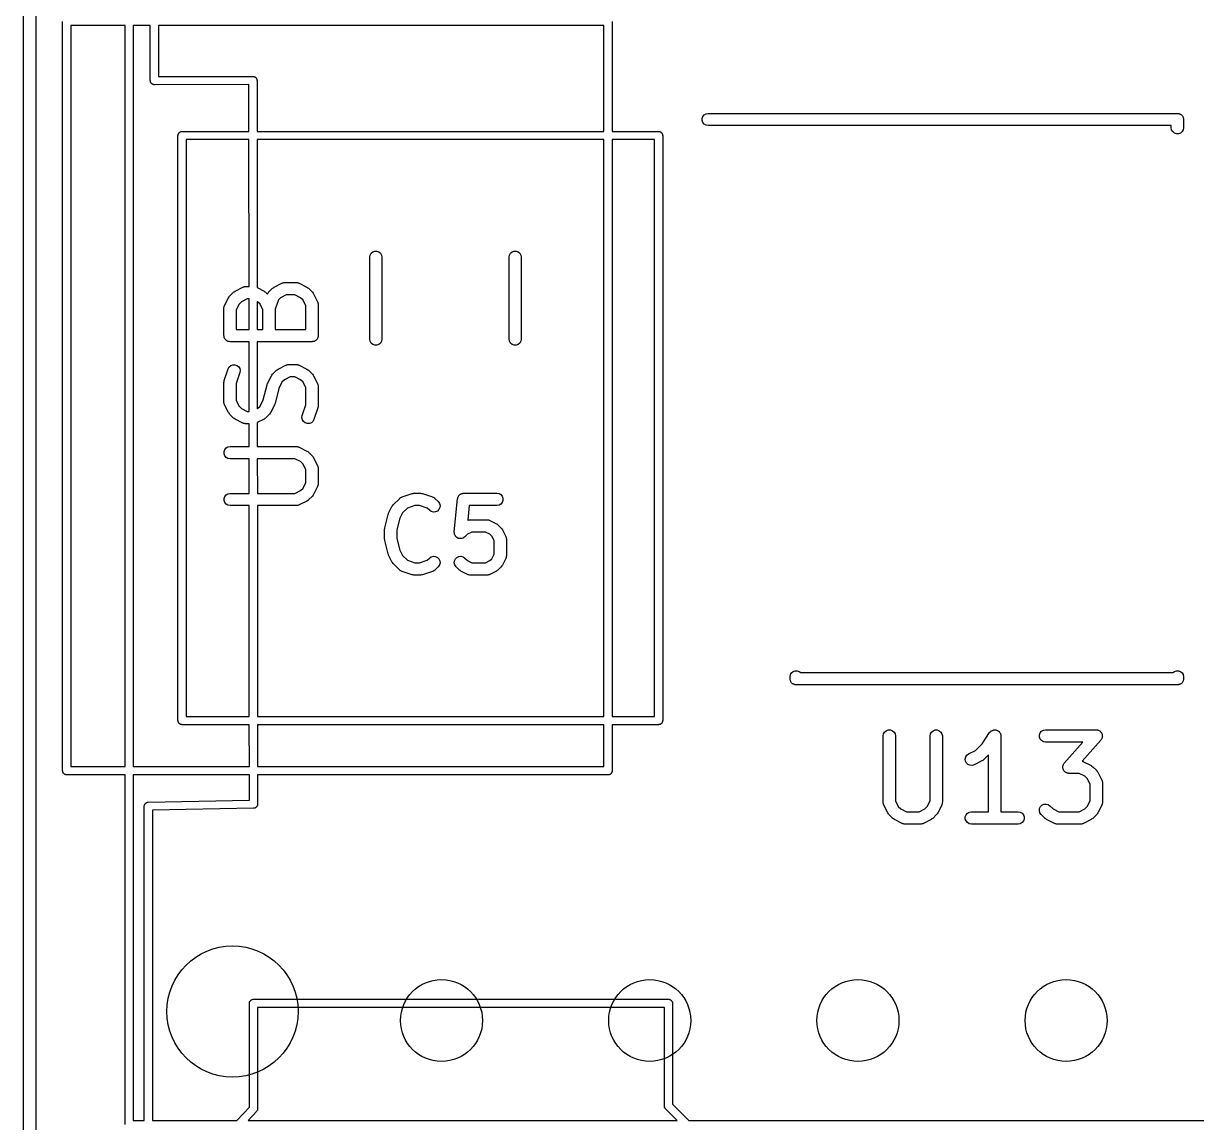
# Model space of a CAD drawing. Extents: x 25 to 125, y -131 to -25.
# Drawn here: x 24.93 to 39.24, y -116.16 to -102.74 of the extents above; entities that cross this region are included whole.
import ezdxf

# ---------------------------------------------------------------- set-up
doc = ezdxf.new("R2010")
doc.units = 0
doc.header["$MEASUREMENT"] = 0
doc.layers.add('BLACK', color=7, linetype='CONTINUOUS')

msp = doc.modelspace()

# ---------------------------------------------------------------- linework, layer by layer
at = {"layer": 'Black'}
for p, q in [((24.925, -125), (24.925, -25)), ((25.075, -25.075), (25.075, -124.925)), ((25.4031, -111.863), (25.4031, -102.719)), ((32.1071, -102.719), (32.1071, -104.062)), ((25.5031, -102.769), (25.5031, -111.813)), ((26.1651, -102.769), (25.5031, -102.769)), ((26.1651, -111.813), (26.1651, -102.769)), ((26.2651, -102.769), (26.2651, -111.813)), ((26.4723, -102.769), (26.2651, -102.769)), ((26.4723, -103.442), (26.4723, -102.769)), ((26.5723, -102.769), (26.5723, -103.392)), ((32.0071, -102.769), (26.5723, -102.769)), ((32.0071, -104.062), (32.0071, -102.769)), ((26.4731, -103.446), (26.4723, -103.442)), ((26.4731, -103.451), (26.4731, -103.446)), ((26.4746, -103.455), (26.4731, -103.451)), ((26.4753, -103.459), (26.4746, -103.455)), ((26.4776, -103.463), (26.4753, -103.459)), ((26.4791, -103.467), (26.4776, -103.463)), ((26.4819, -103.47), (26.4791, -103.467)), ((26.5723, -103.392), (27.7245, -103.39)), ((27.7245, -103.39), (27.7288, -103.391)), ((27.7288, -103.391), (27.7332, -103.391)), ((27.7332, -103.391), (27.7373, -103.392)), ((27.7373, -103.392), (27.7416, -103.393)), ((27.7416, -103.393), (27.7454, -103.395)), ((27.7454, -103.395), (27.7495, -103.397)), ((27.7495, -103.397), (27.7529, -103.399)), ((27.7529, -103.399), (27.7567, -103.401)), ((27.7567, -103.401), (27.7595, -103.405)), ((27.7595, -103.405), (27.7629, -103.408)), ((27.7629, -103.408), (27.765, -103.411)), ((27.765, -103.411), (27.7678, -103.415)), ((27.7678, -103.415), (27.7693, -103.419)), ((27.7693, -103.419), (27.7716, -103.423)), ((27.7716, -103.423), (27.7723, -103.427)), ((27.7723, -103.427), (27.7738, -103.431)), ((27.7738, -103.431), (27.7738, -103.435)), ((27.7738, -103.435), (27.7746, -103.44)), ((27.7746, -103.44), (27.7751, -104.062)), ((26.484, -103.474), (26.4819, -103.47)), ((26.4874, -103.477), (26.484, -103.474)), ((26.4903, -103.48), (26.4874, -103.477)), ((26.494, -103.482), (26.4903, -103.48)), ((26.4973, -103.485), (26.494, -103.482)), ((26.5015, -103.487), (26.4973, -103.485)), ((26.5053, -103.489), (26.5015, -103.487)), ((26.5096, -103.49), (26.5053, -103.489)), ((26.5136, -103.491), (26.5096, -103.49)), ((26.5181, -103.491), (26.5136, -103.491)), ((26.5224, -103.492), (26.5181, -103.491)), ((27.6746, -103.49), (26.5224, -103.492)), ((27.6751, -104.062), (27.6746, -103.49)), ((33.2037, -103.903), (33.2126, -103.878)), ((33.2126, -103.878), (33.2294, -103.858)), ((33.2294, -103.858), (33.2519, -103.845)), ((33.2519, -103.845), (33.2776, -103.841)), ((33.2776, -103.841), (39.0026, -103.841)), ((39.0026, -103.841), (39.0091, -103.842)), ((39.0091, -103.842), (39.0156, -103.842)), ((39.0156, -103.842), (39.0218, -103.844)), ((39.0218, -103.844), (39.0283, -103.845)), ((39.0283, -103.845), (39.0339, -103.849)), ((39.0339, -103.849), (39.0401, -103.851)), ((39.0401, -103.851), (39.0451, -103.855)), ((39.0451, -103.855), (39.0508, -103.858)), ((39.0508, -103.858), (39.055, -103.863)), ((39.055, -103.863), (39.0601, -103.868)), ((39.0601, -103.868), (39.0633, -103.873)), ((39.0633, -103.873), (39.0676, -103.878)), ((39.0676, -103.878), (39.0698, -103.884)), ((39.0698, -103.884), (39.0731, -103.89)), ((39.0731, -103.89), (39.0742, -103.897)), ((39.0742, -103.897), (39.0765, -103.903)), ((33.2037, -103.929), (33.2037, -103.903)), ((33.2126, -103.953), (33.2037, -103.929)), ((33.2294, -103.973), (33.2126, -103.953)), ((33.2519, -103.986), (33.2294, -103.973)), ((33.2776, -103.991), (33.2519, -103.986)), ((38.9276, -103.991), (33.2776, -103.991)), ((38.9276, -104.016), (38.9276, -103.991)), ((38.9321, -104.041), (38.9276, -104.016)), ((39.0776, -104.016), (39.0731, -104.041)), ((39.0765, -103.903), (39.0765, -103.909)), ((39.0765, -103.909), (39.0776, -103.916)), ((39.0776, -103.916), (39.0776, -104.016)), ((26.8099, -104.112), (26.8106, -104.107)), ((26.8099, -111.251), (26.8099, -104.112)), ((26.8106, -104.103), (26.8121, -104.099)), ((26.8106, -104.107), (26.8106, -104.103)), ((26.8121, -104.099), (26.8129, -104.094)), ((26.8129, -104.094), (26.8151, -104.091)), ((26.8151, -104.091), (26.8166, -104.087)), ((26.8166, -104.087), (26.8194, -104.083)), ((26.8194, -104.083), (26.8216, -104.079)), ((26.8216, -104.079), (26.8249, -104.077)), ((26.8249, -104.077), (26.8277, -104.073)), ((26.8277, -104.073), (26.8315, -104.071)), ((26.8315, -104.071), (26.8349, -104.068)), ((26.8349, -104.068), (26.839, -104.067)), ((26.839, -104.067), (26.8428, -104.065)), ((26.8428, -104.065), (26.8471, -104.064)), ((26.8471, -104.064), (26.8512, -104.062)), ((26.8512, -104.062), (26.8556, -104.062)), ((26.8556, -104.062), (26.8599, -104.062)), ((26.8599, -104.062), (27.6751, -104.062)), ((26.9099, -104.162), (26.9099, -111.201)), ((27.6751, -104.162), (26.9099, -104.162)), ((27.6765, -105.954), (27.6751, -104.162)), ((27.7751, -104.062), (32.0071, -104.062)), ((27.7751, -104.162), (27.7765, -105.968)), ((32.0071, -104.162), (27.7751, -104.162)), ((32.0071, -111.201), (32.0071, -104.162)), ((32.1071, -104.062), (32.6736, -104.062)), ((32.1071, -104.162), (32.1071, -111.201)), ((32.6236, -104.162), (32.1071, -104.162)), ((32.6236, -111.201), (32.6236, -104.162)), ((32.6736, -104.062), (32.6779, -104.062)), ((32.6779, -104.062), (32.6823, -104.062)), ((32.6823, -104.062), (32.6864, -104.064)), ((32.6864, -104.064), (32.6907, -104.065)), ((32.6907, -104.065), (32.6945, -104.067)), ((32.6945, -104.067), (32.6986, -104.068)), ((32.6986, -104.068), (32.702, -104.071)), ((32.702, -104.071), (32.7058, -104.073)), ((32.7058, -104.073), (32.7086, -104.077)), ((32.7086, -104.077), (32.7119, -104.079)), ((32.7119, -104.079), (32.7141, -104.083)), ((32.7141, -104.083), (32.7169, -104.087)), ((32.7169, -104.087), (32.7184, -104.091)), ((32.7184, -104.091), (32.7206, -104.094)), ((32.7206, -104.094), (32.7214, -104.099)), ((32.7214, -104.099), (32.7229, -104.103)), ((32.7229, -104.103), (32.7229, -104.107)), ((32.7229, -104.107), (32.7236, -104.112)), ((32.7236, -104.112), (32.7236, -111.251)), ((38.9451, -104.064), (38.9321, -104.041)), ((38.9651, -104.081), (38.9451, -104.064)), ((38.9896, -104.09), (38.9651, -104.081)), ((39.0156, -104.09), (38.9896, -104.09)), ((39.0401, -104.081), (39.0156, -104.09)), ((39.0601, -104.064), (39.0401, -104.081)), ((39.0731, -104.041), (39.0601, -104.064)), ((29.1486, -105.596), (29.1531, -105.57)), ((29.1486, -106.596), (29.1486, -105.596)), ((29.1531, -105.57), (29.1661, -105.548)), ((29.1661, -105.548), (29.1861, -105.531)), ((29.1861, -105.531), (29.2106, -105.522)), ((29.2106, -105.522), (29.2366, -105.522)), ((29.2366, -105.522), (29.2611, -105.531)), ((29.2611, -105.531), (29.2811, -105.548)), ((29.2811, -105.548), (29.2941, -105.57)), ((29.2941, -105.57), (29.2986, -105.596)), ((29.2986, -105.596), (29.2986, -106.596)), ((30.8486, -105.596), (30.8531, -105.57)), ((30.8486, -106.596), (30.8486, -105.596)), ((30.8531, -105.57), (30.8661, -105.548)), ((30.8661, -105.548), (30.8861, -105.531)), ((30.8861, -105.531), (30.9106, -105.522)), ((30.9106, -105.522), (30.9366, -105.522)), ((30.9366, -105.522), (30.9611, -105.531)), ((30.9611, -105.531), (30.9811, -105.548)), ((30.9811, -105.548), (30.9941, -105.57)), ((30.9941, -105.57), (30.9986, -105.596)), ((30.9986, -105.596), (30.9986, -106.596)), ((27.44, -106.072), (27.4876, -106.024)), ((27.4876, -106.024), (27.4975, -106.017)), ((27.4975, -106.017), (27.5071, -106.01)), ((27.5071, -106.01), (27.6024, -105.962)), ((27.6024, -105.962), (27.6065, -105.961)), ((27.6065, -105.961), (27.6103, -105.959)), ((27.6103, -105.959), (27.6189, -105.957)), ((27.6189, -105.957), (27.6273, -105.955)), ((27.6273, -105.955), (27.6317, -105.955)), ((27.6317, -105.955), (27.6359, -105.954)), ((27.6359, -105.954), (27.6765, -105.954)), ((27.7765, -105.968), (27.8599, -106.01)), ((27.8599, -106.01), (27.8696, -106.017)), ((27.8696, -106.017), (27.8794, -106.024)), ((27.8794, -106.024), (27.9012, -106.046)), ((27.9013, -106.045), (27.9063, -106.038)), ((27.9063, -106.038), (27.9105, -106.03)), ((27.9105, -106.03), (27.9137, -106.027)), ((27.9137, -106.027), (27.9162, -106.024)), ((27.9162, -106.024), (27.9638, -105.976)), ((27.9638, -105.976), (27.9737, -105.969)), ((27.9737, -105.969), (27.9833, -105.962)), ((27.9833, -105.962), (28.0786, -105.915)), ((28.0786, -105.915), (28.0827, -105.913)), ((28.0827, -105.913), (28.0865, -105.911)), ((28.0865, -105.911), (28.0951, -105.91)), ((28.0951, -105.91), (28.1035, -105.907)), ((28.1035, -105.907), (28.1079, -105.907)), ((28.1079, -105.907), (28.1121, -105.907)), ((28.1121, -105.907), (28.255, -105.907)), ((28.255, -105.907), (28.2592, -105.907)), ((28.2592, -105.907), (28.2635, -105.907)), ((28.2635, -105.907), (28.272, -105.91)), ((28.272, -105.91), (28.2806, -105.911)), ((28.2806, -105.911), (28.2844, -105.913)), ((28.2844, -105.913), (28.2885, -105.915)), ((28.2885, -105.915), (28.3837, -105.962)), ((28.3837, -105.962), (28.3934, -105.969)), ((28.3934, -105.969), (28.4032, -105.976)), ((28.4032, -105.976), (28.4509, -106.024)), ((28.4509, -106.024), (28.4577, -106.034)), ((28.4577, -106.034), (28.4649, -106.043)), ((28.4649, -106.043), (28.5125, -106.139)), ((27.3771, -106.19), (27.3784, -106.186)), ((27.3784, -106.186), (27.426, -106.091)), ((27.426, -106.091), (27.4331, -106.081)), ((27.4331, -106.081), (27.44, -106.072)), ((27.5547, -106.169), (27.5204, -106.237)), ((27.5851, -106.139), (27.5547, -106.169)), ((27.6536, -106.104), (27.5851, -106.139)), ((27.6766, -106.104), (27.6536, -106.104)), ((27.6769, -106.478), (27.6766, -106.104)), ((27.782, -106.139), (27.7766, -106.136)), ((27.7766, -106.136), (27.7769, -106.478)), ((27.8124, -106.169), (27.782, -106.139)), ((27.8466, -106.237), (27.8124, -106.169)), ((27.9012, -106.046), (27.9013, -106.045)), ((28.0348, -106.117), (27.9966, -106.232)), ((28.0613, -106.091), (28.0348, -106.117)), ((28.1298, -106.057), (28.0613, -106.091)), ((28.2373, -106.057), (28.1298, -106.057)), ((28.3058, -106.091), (28.2373, -106.057)), ((28.3362, -106.121), (28.3058, -106.091)), ((28.3704, -106.19), (28.3362, -106.121)), ((28.5125, -106.139), (28.5138, -106.143)), ((28.5138, -106.143), (28.5159, -106.147)), ((28.5159, -106.147), (28.5174, -106.155)), ((28.5174, -106.155), (28.52, -106.164)), ((28.52, -106.164), (28.5197, -106.168)), ((28.5197, -106.168), (28.5204, -106.172)), ((28.5204, -106.172), (28.5204, -106.553)), ((27.3704, -106.22), (27.3712, -106.216)), ((27.3704, -106.553), (27.3704, -106.22)), ((27.3709, -106.211), (27.3734, -106.203)), ((27.3712, -106.216), (27.3709, -106.211)), ((27.3734, -106.203), (27.375, -106.194)), ((27.375, -106.194), (27.3771, -106.19)), ((27.5204, -106.237), (27.5204, -106.478)), ((27.8466, -106.478), (27.8466, -106.237)), ((27.9966, -106.232), (27.9966, -106.478)), ((28.3704, -106.478), (28.3704, -106.19)), ((27.3716, -106.56), (27.3704, -106.553)), ((27.3716, -106.566), (27.3716, -106.56)), ((27.3738, -106.572), (27.3716, -106.566)), ((27.375, -106.579), (27.3738, -106.572)), ((27.3782, -106.584), (27.375, -106.579)), ((27.3805, -106.591), (27.3782, -106.584)), ((27.3847, -106.596), (27.3805, -106.591)), ((27.388, -106.601), (27.3847, -106.596)), ((27.393, -106.606), (27.388, -106.601)), ((27.3972, -106.611), (27.393, -106.606)), ((27.4029, -106.614), (27.3972, -106.611)), ((27.4079, -106.618), (27.4029, -106.614)), ((27.5204, -106.478), (27.6769, -106.478)), ((27.7769, -106.478), (27.8466, -106.478)), ((27.9966, -106.478), (28.3704, -106.478)), ((28.488, -106.614), (28.4829, -106.618)), ((28.4937, -106.611), (28.488, -106.614)), ((28.4979, -106.606), (28.4937, -106.611)), ((28.5029, -106.601), (28.4979, -106.606)), ((28.5062, -106.596), (28.5029, -106.601)), ((28.5104, -106.591), (28.5062, -106.596)), ((28.5126, -106.584), (28.5104, -106.591)), ((28.5159, -106.579), (28.5126, -106.584)), ((28.5171, -106.572), (28.5159, -106.579)), ((28.5193, -106.566), (28.5171, -106.572)), ((28.5204, -106.553), (28.5193, -106.56)), ((28.5193, -106.56), (28.5193, -106.566)), ((29.1531, -106.621), (29.1486, -106.596)), ((29.2986, -106.596), (29.2941, -106.621)), ((30.8531, -106.621), (30.8486, -106.596)), ((30.9986, -106.596), (30.9941, -106.621)), ((27.4141, -106.62), (27.4079, -106.618)), ((27.4198, -106.624), (27.4141, -106.62)), ((27.4263, -106.625), (27.4198, -106.624)), ((27.4324, -106.627), (27.4263, -106.625)), ((27.439, -106.627), (27.4324, -106.627)), ((27.4454, -106.628), (27.439, -106.627)), ((27.677, -106.628), (27.4454, -106.628)), ((27.6776, -107.478), (27.677, -106.628)), ((28.4454, -106.628), (27.777, -106.628)), ((27.777, -106.628), (27.7776, -107.446)), ((28.4519, -106.627), (28.4454, -106.628)), ((28.4585, -106.627), (28.4519, -106.627)), ((28.4646, -106.625), (28.4585, -106.627)), ((28.4711, -106.624), (28.4646, -106.625)), ((28.4768, -106.62), (28.4711, -106.624)), ((28.4829, -106.618), (28.4768, -106.62)), ((29.1661, -106.644), (29.1531, -106.621)), ((29.1861, -106.661), (29.1661, -106.644)), ((29.2106, -106.67), (29.1861, -106.661)), ((29.2366, -106.67), (29.2106, -106.67)), ((29.2611, -106.661), (29.2366, -106.67)), ((29.2811, -106.644), (29.2611, -106.661)), ((29.2941, -106.621), (29.2811, -106.644)), ((30.8661, -106.644), (30.8531, -106.621)), ((30.8861, -106.661), (30.8661, -106.644)), ((30.9106, -106.67), (30.8861, -106.661)), ((30.9366, -106.67), (30.9106, -106.67)), ((30.9611, -106.661), (30.9366, -106.67)), ((30.9811, -106.644), (30.9611, -106.661)), ((30.9941, -106.621), (30.9811, -106.644)), ((27.3743, -107.101), (27.4219, -106.958)), ((27.4219, -106.958), (27.4343, -106.935)), ((27.4343, -106.935), (27.4538, -106.918)), ((27.4538, -106.918), (27.478, -106.908)), ((27.478, -106.908), (27.5041, -106.908)), ((27.5041, -106.908), (27.5288, -106.916)), ((27.5642, -107.005), (27.5204, -107.137)), ((27.5288, -106.916), (27.5492, -106.932)), ((27.5492, -106.932), (27.5628, -106.954)), ((27.5628, -106.954), (27.568, -106.98)), ((27.568, -106.98), (27.5642, -107.005)), ((27.9022, -107.139), (27.9498, -107.043)), ((27.9498, -107.043), (27.957, -107.034)), ((27.957, -107.034), (27.9638, -107.024)), ((27.9638, -107.024), (28.0115, -106.976)), ((28.0115, -106.976), (28.0213, -106.969)), ((28.0213, -106.969), (28.031, -106.962)), ((28.031, -106.962), (28.1262, -106.915)), ((28.1262, -106.915), (28.1303, -106.913)), ((28.1303, -106.913), (28.1341, -106.911)), ((28.1341, -106.911), (28.1427, -106.91)), ((28.1427, -106.91), (28.1512, -106.907)), ((28.1512, -106.907), (28.1555, -106.907)), ((28.1555, -106.907), (28.1597, -106.907)), ((28.1597, -106.907), (28.255, -106.907)), ((28.255, -106.907), (28.2592, -106.907)), ((28.2592, -106.907), (28.2635, -106.907)), ((28.2635, -106.907), (28.272, -106.91)), ((28.272, -106.91), (28.2806, -106.911)), ((28.2806, -106.911), (28.2844, -106.913)), ((28.2844, -106.913), (28.2885, -106.915)), ((28.2885, -106.915), (28.3837, -106.962)), ((28.3837, -106.962), (28.3934, -106.969)), ((28.3934, -106.969), (28.4032, -106.976)), ((28.4032, -106.976), (28.4509, -107.024)), ((28.4509, -107.024), (28.4577, -107.034)), ((28.4577, -107.034), (28.4649, -107.043)), ((28.4649, -107.043), (28.5125, -107.139)), ((27.3704, -107.125), (27.3725, -107.113)), ((27.3704, -107.363), (27.3704, -107.125)), ((27.3725, -107.113), (27.3743, -107.101)), ((27.5204, -107.137), (27.5204, -107.345)), ((27.8509, -107.336), (27.8965, -107.154)), ((27.8965, -107.154), (27.8998, -107.146)), ((27.8998, -107.146), (27.9022, -107.139)), ((28.0785, -107.121), (28.04, -107.198)), ((28.1089, -107.091), (28.0785, -107.121)), ((28.1774, -107.057), (28.1089, -107.091)), ((28.2373, -107.057), (28.1774, -107.057)), ((28.3058, -107.091), (28.2373, -107.057)), ((28.3362, -107.121), (28.3058, -107.091)), ((28.3704, -107.19), (28.3362, -107.121)), ((28.5125, -107.139), (28.5138, -107.143)), ((28.5138, -107.143), (28.5159, -107.147)), ((28.5159, -107.147), (28.5174, -107.155)), ((28.5174, -107.155), (28.52, -107.164)), ((28.52, -107.164), (28.5197, -107.168)), ((28.5197, -107.168), (28.5204, -107.172)), ((28.5204, -107.172), (28.5204, -107.41)), ((28.04, -107.198), (27.9944, -107.381)), ((28.3704, -107.398), (28.3704, -107.19)), ((27.3712, -107.367), (27.3704, -107.363)), ((27.3709, -107.371), (27.3712, -107.367)), ((27.3734, -107.38), (27.3709, -107.371)), ((27.375, -107.388), (27.3734, -107.38)), ((27.3771, -107.392), (27.375, -107.388)), ((27.3784, -107.396), (27.3771, -107.392)), ((27.426, -107.491), (27.3784, -107.396)), ((27.5204, -107.345), (27.5547, -107.413)), ((27.5547, -107.413), (27.5851, -107.444)), ((27.5851, -107.444), (27.6536, -107.478)), ((27.7776, -107.446), (27.782, -107.444)), ((27.782, -107.444), (27.8124, -107.413)), ((27.8124, -107.413), (27.8509, -107.336)), ((27.9887, -107.396), (27.9411, -107.491)), ((27.9911, -107.388), (27.9887, -107.396)), ((27.9944, -107.381), (27.9911, -107.388)), ((28.3267, -107.529), (28.3704, -107.398)), ((28.5166, -107.434), (28.469, -107.577)), ((28.5184, -107.422), (28.5166, -107.434)), ((28.5204, -107.41), (28.5184, -107.422)), ((27.4331, -107.501), (27.426, -107.491)), ((27.44, -107.511), (27.4331, -107.501)), ((27.4876, -107.559), (27.44, -107.511)), ((27.4975, -107.565), (27.4876, -107.559)), ((27.5071, -107.573), (27.4975, -107.565)), ((27.6024, -107.62), (27.5071, -107.573)), ((27.6536, -107.478), (27.6776, -107.478)), ((27.8599, -107.573), (27.7777, -107.614)), ((27.7777, -107.614), (27.778, -107.907)), ((27.8696, -107.565), (27.8599, -107.573)), ((27.8794, -107.559), (27.8696, -107.565)), ((27.927, -107.511), (27.8794, -107.559)), ((27.9339, -107.501), (27.927, -107.511)), ((27.9411, -107.491), (27.9339, -107.501)), ((28.3229, -107.555), (28.3267, -107.529)), ((28.3281, -107.581), (28.3229, -107.555)), ((28.3417, -107.603), (28.3281, -107.581)), ((28.3621, -107.619), (28.3417, -107.603)), ((28.4371, -107.617), (28.4129, -107.627)), ((28.4566, -107.6), (28.4371, -107.617)), ((28.469, -107.577), (28.4566, -107.6)), ((27.6065, -107.621), (27.6024, -107.62)), ((27.6103, -107.624), (27.6065, -107.621)), ((27.6189, -107.625), (27.6103, -107.624)), ((27.6273, -107.628), (27.6189, -107.625)), ((27.6317, -107.627), (27.6273, -107.628)), ((27.6359, -107.628), (27.6317, -107.627)), ((27.6778, -107.628), (27.6359, -107.628)), ((27.678, -107.907), (27.6778, -107.628)), ((28.3868, -107.627), (28.3621, -107.619)), ((28.4129, -107.627), (28.3868, -107.627)), ((27.3716, -107.969), (27.3805, -107.944)), ((27.3716, -107.995), (27.3716, -107.969)), ((27.3805, -108.019), (27.3716, -107.995)), ((27.3805, -107.944), (27.3972, -107.924)), ((27.3972, -108.039), (27.3805, -108.019)), ((27.3972, -107.924), (27.4198, -107.911)), ((27.4198, -108.052), (27.3972, -108.039)), ((27.4198, -107.911), (27.4454, -107.907)), ((27.4454, -107.907), (27.678, -107.907)), ((27.778, -107.907), (28.255, -107.907)), ((28.255, -107.907), (28.2592, -107.907)), ((28.2592, -107.907), (28.2635, -107.907)), ((28.2635, -107.907), (28.272, -107.91)), ((28.272, -107.91), (28.2806, -107.911)), ((28.2806, -107.911), (28.2844, -107.913)), ((28.2844, -107.913), (28.2885, -107.915)), ((28.2885, -107.915), (28.3837, -107.962)), ((28.3837, -107.962), (28.3934, -107.969)), ((28.3934, -107.969), (28.4032, -107.976)), ((28.4032, -107.976), (28.4509, -108.024)), ((28.4509, -108.024), (28.4577, -108.034)), ((28.4577, -108.034), (28.4649, -108.043)), ((28.4649, -108.043), (28.5125, -108.139)), ((27.4454, -108.057), (27.4198, -108.052)), ((27.6781, -108.057), (27.4454, -108.057)), ((27.6784, -108.478), (27.6781, -108.057)), ((27.7781, -108.057), (27.7784, -108.478)), ((28.2373, -108.057), (27.7781, -108.057)), ((28.3058, -108.091), (28.2373, -108.057)), ((28.3362, -108.121), (28.3058, -108.091)), ((28.3704, -108.19), (28.3362, -108.121)), ((28.3704, -108.345), (28.3704, -108.19)), ((28.5125, -108.139), (28.5138, -108.143)), ((28.5138, -108.143), (28.5159, -108.147)), ((28.5159, -108.147), (28.5174, -108.155)), ((28.5174, -108.155), (28.52, -108.164)), ((28.52, -108.164), (28.5197, -108.168)), ((28.5197, -108.168), (28.5204, -108.172)), ((28.5204, -108.172), (28.5204, -108.363)), ((28.2373, -108.478), (28.3058, -108.444)), ((28.3058, -108.444), (28.3362, -108.413)), ((28.3362, -108.413), (28.3704, -108.345)), ((28.5125, -108.396), (28.4649, -108.491)), ((28.5138, -108.392), (28.5125, -108.396)), ((28.5159, -108.388), (28.5138, -108.392)), ((28.5174, -108.38), (28.5159, -108.388)), ((28.52, -108.371), (28.5174, -108.38)), ((28.5204, -108.363), (28.5197, -108.367)), ((28.5197, -108.367), (28.52, -108.371)), ((29.6772, -108.478), (29.6891, -108.476)), ((29.6891, -108.476), (29.77, -108.476)), ((29.77, -108.476), (29.7819, -108.478)), ((30.2934, -108.477), (30.2962, -108.476)), ((30.2962, -108.476), (30.701, -108.476)), ((30.701, -108.476), (30.7266, -108.481)), ((27.3716, -108.54), (27.3805, -108.516)), ((27.3716, -108.566), (27.3716, -108.54)), ((27.3805, -108.591), (27.3716, -108.566)), ((27.3805, -108.516), (27.3972, -108.496)), ((27.3972, -108.611), (27.3805, -108.591)), ((27.3972, -108.496), (27.4198, -108.483)), ((27.4198, -108.624), (27.3972, -108.611)), ((27.4198, -108.483), (27.4454, -108.478)), ((27.4454, -108.478), (27.6784, -108.478)), ((27.7784, -108.478), (28.2373, -108.478)), ((28.3837, -108.573), (28.2885, -108.62)), ((28.3934, -108.565), (28.3837, -108.573)), ((28.4032, -108.559), (28.3934, -108.565)), ((28.4509, -108.511), (28.4032, -108.559)), ((28.4577, -108.501), (28.4509, -108.511)), ((28.4649, -108.491), (28.4577, -108.501)), ((29.4337, -108.62), (29.5146, -108.539)), ((29.5146, -108.539), (29.5182, -108.536)), ((29.5182, -108.536), (29.521, -108.533)), ((29.521, -108.533), (29.5287, -108.529)), ((29.5287, -108.529), (29.536, -108.524)), ((29.536, -108.524), (29.5401, -108.523)), ((29.5401, -108.523), (29.5439, -108.521)), ((29.5439, -108.521), (29.6654, -108.48)), ((29.6654, -108.48), (29.6772, -108.478)), ((29.7819, -108.478), (29.7937, -108.48)), ((29.7937, -108.48), (29.9152, -108.521)), ((29.9152, -108.521), (29.919, -108.523)), ((29.919, -108.523), (29.9232, -108.524)), ((29.9232, -108.524), (29.9303, -108.529)), ((29.9303, -108.529), (29.9381, -108.533)), ((29.9381, -108.533), (29.9409, -108.536)), ((29.9409, -108.536), (29.9445, -108.539)), ((29.9445, -108.539), (29.985, -108.579)), ((29.985, -108.579), (29.9999, -108.601)), ((29.9999, -108.601), (30.0066, -108.626)), ((30.1811, -108.949), (30.2216, -108.544)), ((30.2216, -108.544), (30.2224, -108.541)), ((30.2224, -108.538), (30.2259, -108.529)), ((30.2224, -108.541), (30.2224, -108.538)), ((30.2259, -108.529), (30.2286, -108.519)), ((30.2286, -108.519), (30.2303, -108.516)), ((30.2303, -108.516), (30.2313, -108.514)), ((30.2313, -108.514), (30.2379, -108.506)), ((30.2379, -108.506), (30.2438, -108.498)), ((30.2438, -108.498), (30.2462, -108.496)), ((30.2462, -108.496), (30.248, -108.494)), ((30.248, -108.494), (30.2569, -108.489)), ((30.2569, -108.489), (30.2654, -108.483)), ((30.2654, -108.483), (30.2681, -108.482)), ((30.2681, -108.482), (30.2706, -108.481)), ((30.2706, -108.481), (30.2807, -108.479)), ((30.2807, -108.479), (30.2906, -108.477)), ((30.2906, -108.477), (30.2934, -108.477)), ((30.7266, -108.481), (30.7492, -108.494)), ((30.7492, -108.609), (30.7266, -108.622)), ((30.7492, -108.494), (30.7659, -108.514)), ((30.7659, -108.589), (30.7492, -108.609)), ((30.7659, -108.514), (30.7748, -108.538)), ((30.7748, -108.564), (30.7659, -108.589)), ((30.7748, -108.538), (30.7748, -108.564)), ((27.4454, -108.628), (27.4198, -108.624)), ((27.6785, -108.628), (27.4454, -108.628)), ((27.6805, -111.201), (27.6785, -108.628)), ((28.255, -108.628), (27.7785, -108.628)), ((27.7785, -108.628), (27.7805, -111.201)), ((28.2592, -108.627), (28.255, -108.628)), ((28.2635, -108.628), (28.2592, -108.627)), ((28.272, -108.625), (28.2635, -108.628)), ((28.2806, -108.624), (28.272, -108.625)), ((28.2844, -108.621), (28.2806, -108.624)), ((28.2885, -108.62), (28.2844, -108.621)), ((29.333, -108.897), (29.3735, -108.736)), ((29.3735, -108.736), (29.3768, -108.728)), ((29.3768, -108.728), (29.3791, -108.72)), ((29.3791, -108.72), (29.4196, -108.639)), ((29.4196, -108.639), (29.4268, -108.63)), ((29.4268, -108.63), (29.4337, -108.62)), ((29.5483, -108.717), (29.517, -108.78)), ((29.6082, -108.657), (29.5483, -108.717)), ((29.7012, -108.626), (29.6082, -108.657)), ((29.7579, -108.626), (29.7012, -108.626)), ((29.8509, -108.657), (29.7579, -108.626)), ((29.8789, -108.685), (29.8509, -108.657)), ((29.9002, -108.7), (29.8789, -108.685)), ((29.9254, -108.707), (29.9002, -108.7)), ((29.9513, -108.705), (29.9254, -108.707)), ((29.975, -108.694), (29.9513, -108.705)), ((29.9934, -108.675), (29.975, -108.694)), ((30.0044, -108.652), (29.9934, -108.675)), ((30.0066, -108.626), (30.0044, -108.652)), ((30.3641, -108.626), (30.346, -108.807)), ((30.701, -108.626), (30.3641, -108.626)), ((30.7266, -108.622), (30.701, -108.626)), ((29.3323, -108.907), (29.333, -108.897)), ((29.517, -108.78), (29.4807, -108.925)), ((30.346, -108.807), (30.3478, -108.807)), ((30.3478, -108.807), (30.3515, -108.805)), ((30.3515, -108.805), (30.3602, -108.803)), ((30.3602, -108.803), (30.3686, -108.801)), ((30.3686, -108.801), (30.3729, -108.801)), ((30.3729, -108.801), (30.3772, -108.8)), ((30.3772, -108.8), (30.5796, -108.8)), ((30.5796, -108.8), (30.5838, -108.801)), ((30.5838, -108.801), (30.5881, -108.801)), ((30.5881, -108.801), (30.5965, -108.803)), ((30.5965, -108.803), (30.6052, -108.805)), ((30.6052, -108.805), (30.6089, -108.807)), ((30.6089, -108.807), (30.6131, -108.808)), ((30.6131, -108.808), (30.694, -108.849)), ((30.694, -108.849), (30.7037, -108.856)), ((30.7037, -108.856), (30.7135, -108.863)), ((30.7135, -108.863), (30.754, -108.903)), ((30.754, -108.903), (30.7609, -108.913)), ((29.3307, -108.916), (29.3323, -108.907)), ((29.3307, -109.037), (29.3307, -108.916)), ((29.3323, -109.046), (29.3307, -109.037)), ((29.333, -109.055), (29.3323, -109.046)), ((29.4807, -108.925), (29.4807, -109.028)), ((29.4807, -109.028), (29.517, -109.173)), ((30.181, -108.95), (30.1812, -108.949)), ((30.1821, -108.962), (30.181, -108.95)), ((30.1812, -108.949), (30.1811, -108.949)), ((30.1831, -108.975), (30.1821, -108.962)), ((30.1833, -108.975), (30.1831, -108.975)), ((30.1886, -108.987), (30.1833, -108.975)), ((30.1833, -108.975), (30.1833, -108.975)), ((30.1938, -108.998), (30.1886, -108.987)), ((30.1941, -108.999), (30.1938, -108.998)), ((30.1943, -108.999), (30.1941, -108.999)), ((30.2032, -109.008), (30.1943, -108.999)), ((30.212, -109.017), (30.2032, -109.008)), ((30.2124, -109.017), (30.212, -109.017)), ((30.2127, -109.018), (30.2124, -109.017)), ((30.2241, -109.023), (30.2127, -109.018)), ((30.2354, -109.028), (30.2241, -109.023)), ((30.2359, -109.028), (30.2354, -109.028)), ((30.2363, -109.029), (30.2359, -109.028)), ((30.2488, -109.03), (30.2363, -109.029)), ((30.2614, -109.031), (30.2488, -109.03)), ((30.2618, -109.031), (30.2614, -109.031)), ((30.2623, -109.031), (30.2618, -109.031)), ((30.2744, -109.028), (30.2623, -109.031)), ((30.2866, -109.024), (30.2744, -109.028)), ((30.287, -109.024), (30.2866, -109.024)), ((30.2874, -109.024), (30.287, -109.024)), ((30.2977, -109.017), (30.2874, -109.024)), ((30.3081, -109.01), (30.2977, -109.017)), ((30.3084, -109.009), (30.3081, -109.01)), ((30.3088, -109.009), (30.3084, -109.009)), ((30.3406, -108.977), (30.3088, -109.009)), ((30.3949, -108.95), (30.3406, -108.977)), ((30.5618, -108.95), (30.3949, -108.95)), ((30.6161, -108.977), (30.5618, -108.95)), ((30.6393, -109.001), (30.6161, -108.977)), ((30.6665, -109.055), (30.6393, -109.001)), ((30.7609, -108.913), (30.7681, -108.923)), ((30.7681, -108.923), (30.8085, -109.003)), ((30.8085, -109.003), (30.8098, -109.008)), ((30.8098, -109.008), (30.8119, -109.011)), ((30.8119, -109.011), (30.8135, -109.02)), ((30.8135, -109.02), (30.816, -109.028)), ((30.816, -109.028), (30.8157, -109.033)), ((30.8157, -109.033), (30.8165, -109.037)), ((30.8165, -109.037), (30.8165, -109.239)), ((29.3735, -109.217), (29.333, -109.055)), ((29.517, -109.173), (29.5483, -109.235)), ((30.6665, -109.222), (30.6665, -109.055)), ((29.3768, -109.225), (29.3735, -109.217)), ((29.3791, -109.232), (29.3768, -109.225)), ((29.4196, -109.313), (29.3791, -109.232)), ((29.4268, -109.323), (29.4196, -109.313)), ((29.4337, -109.333), (29.4268, -109.323)), ((29.5146, -109.414), (29.4337, -109.333)), ((29.5483, -109.235), (29.6082, -109.295)), ((29.6082, -109.295), (29.7012, -109.326)), ((29.7012, -109.326), (29.7579, -109.326)), ((29.7579, -109.326), (29.8509, -109.295)), ((29.8509, -109.295), (29.8789, -109.267)), ((29.8789, -109.267), (29.9002, -109.252)), ((29.9002, -109.252), (29.9254, -109.246)), ((29.9254, -109.246), (29.9513, -109.248)), ((29.9513, -109.248), (29.9749, -109.259)), ((29.9749, -109.259), (29.9934, -109.277)), ((29.9934, -109.277), (30.0044, -109.301)), ((30.0066, -109.327), (29.9999, -109.352)), ((30.0044, -109.301), (30.0066, -109.327)), ((30.181, -109.327), (30.1833, -109.301)), ((30.1878, -109.352), (30.181, -109.327)), ((30.1833, -109.301), (30.1943, -109.277)), ((30.1943, -109.277), (30.2127, -109.259)), ((30.2127, -109.259), (30.2363, -109.248)), ((30.2363, -109.248), (30.2623, -109.246)), ((30.2623, -109.246), (30.2874, -109.252)), ((30.2874, -109.252), (30.3088, -109.267)), ((30.3088, -109.267), (30.3406, -109.299)), ((30.3406, -109.299), (30.3949, -109.326)), ((30.3949, -109.326), (30.5618, -109.326)), ((30.5618, -109.326), (30.6161, -109.299)), ((30.6161, -109.299), (30.6393, -109.276)), ((30.6393, -109.276), (30.6665, -109.222)), ((30.8085, -109.273), (30.7681, -109.354)), ((30.8098, -109.269), (30.8085, -109.273)), ((30.8119, -109.265), (30.8098, -109.269)), ((30.8135, -109.256), (30.8119, -109.265)), ((30.816, -109.248), (30.8135, -109.256)), ((30.8165, -109.239), (30.8157, -109.244)), ((30.8157, -109.244), (30.816, -109.248)), ((29.5182, -109.416), (29.5146, -109.414)), ((29.521, -109.42), (29.5182, -109.416)), ((29.5287, -109.424), (29.521, -109.42)), ((29.536, -109.429), (29.5287, -109.424)), ((29.5401, -109.43), (29.536, -109.429)), ((29.5439, -109.432), (29.5401, -109.43)), ((29.6654, -109.472), (29.5439, -109.432)), ((29.6772, -109.474), (29.6654, -109.472)), ((29.6891, -109.476), (29.6772, -109.474)), ((29.77, -109.476), (29.6891, -109.476)), ((29.7819, -109.474), (29.77, -109.476)), ((29.7937, -109.472), (29.7819, -109.474)), ((29.9152, -109.432), (29.7937, -109.472)), ((29.919, -109.43), (29.9152, -109.432)), ((29.9232, -109.429), (29.919, -109.43)), ((29.9304, -109.424), (29.9232, -109.429)), ((29.9381, -109.42), (29.9304, -109.424)), ((29.9409, -109.416), (29.9381, -109.42)), ((29.9445, -109.414), (29.9409, -109.416)), ((29.985, -109.373), (29.9445, -109.414)), ((29.9999, -109.352), (29.985, -109.373)), ((30.2027, -109.373), (30.1878, -109.352)), ((30.2432, -109.414), (30.2027, -109.373)), ((30.253, -109.421), (30.2432, -109.414)), ((30.2627, -109.428), (30.253, -109.421)), ((30.3436, -109.468), (30.2627, -109.428)), ((30.3478, -109.47), (30.3436, -109.468)), ((30.3515, -109.472), (30.3478, -109.47)), ((30.3602, -109.473), (30.3515, -109.472)), ((30.3686, -109.476), (30.3602, -109.473)), ((30.3729, -109.476), (30.3686, -109.476)), ((30.3772, -109.476), (30.3729, -109.476)), ((30.5796, -109.476), (30.3772, -109.476)), ((30.5838, -109.476), (30.5796, -109.476)), ((30.5881, -109.476), (30.5838, -109.476)), ((30.5966, -109.473), (30.5881, -109.476)), ((30.6052, -109.472), (30.5966, -109.473)), ((30.6089, -109.47), (30.6052, -109.472)), ((30.6131, -109.468), (30.6089, -109.47)), ((30.694, -109.428), (30.6131, -109.468)), ((30.7037, -109.421), (30.694, -109.428)), ((30.7135, -109.414), (30.7037, -109.421)), ((30.754, -109.373), (30.7135, -109.414)), ((30.7609, -109.364), (30.754, -109.373)), ((30.7681, -109.354), (30.7609, -109.364)), ((34.2776, -110.716), (34.2821, -110.69)), ((34.2776, -110.741), (34.2776, -110.716)), ((34.2787, -110.747), (34.2776, -110.741)), ((34.2787, -110.754), (34.2787, -110.747)), ((34.281, -110.76), (34.2787, -110.754)), ((34.2821, -110.766), (34.281, -110.76)), ((34.2821, -110.69), (34.2951, -110.668)), ((34.2854, -110.772), (34.2821, -110.766)), ((34.2951, -110.668), (34.3151, -110.651)), ((34.3151, -110.651), (34.3396, -110.642)), ((34.3396, -110.642), (34.3656, -110.642)), ((34.3656, -110.642), (34.3901, -110.651)), ((34.3901, -110.651), (34.4079, -110.666)), ((34.4079, -110.666), (38.9473, -110.666)), ((38.9473, -110.666), (38.9651, -110.651)), ((38.9651, -110.651), (38.9896, -110.642)), ((38.9896, -110.642), (39.0156, -110.642)), ((39.0156, -110.642), (39.0401, -110.651)), ((39.0401, -110.651), (39.0601, -110.668)), ((39.0601, -110.668), (39.0731, -110.69)), ((39.0731, -110.766), (39.0698, -110.772)), ((39.0731, -110.69), (39.0776, -110.716)), ((39.0742, -110.76), (39.0731, -110.766)), ((39.0765, -110.754), (39.0742, -110.76)), ((39.0776, -110.741), (39.0765, -110.747)), ((39.0765, -110.747), (39.0765, -110.754)), ((39.0776, -110.716), (39.0776, -110.741)), ((34.2876, -110.778), (34.2854, -110.772)), ((34.2919, -110.783), (34.2876, -110.778)), ((34.2951, -110.789), (34.2919, -110.783)), ((34.3002, -110.793), (34.2951, -110.789)), ((34.3044, -110.798), (34.3002, -110.793)), ((34.3101, -110.802), (34.3044, -110.798)), ((34.3151, -110.806), (34.3101, -110.802)), ((34.3213, -110.808), (34.3151, -110.806)), ((34.3269, -110.811), (34.3213, -110.808)), ((34.3334, -110.812), (34.3269, -110.811)), ((34.3396, -110.815), (34.3334, -110.812)), ((34.3461, -110.815), (34.3396, -110.815)), ((34.3526, -110.816), (34.3461, -110.815)), ((39.0026, -110.816), (34.3526, -110.816)), ((39.0091, -110.815), (39.0026, -110.816)), ((39.0156, -110.815), (39.0091, -110.815)), ((39.0218, -110.812), (39.0156, -110.815)), ((39.0283, -110.811), (39.0218, -110.812)), ((39.0339, -110.808), (39.0283, -110.811)), ((39.0401, -110.806), (39.0339, -110.808)), ((39.0451, -110.802), (39.0401, -110.806)), ((39.0508, -110.798), (39.0451, -110.802)), ((39.055, -110.793), (39.0508, -110.798)), ((39.0601, -110.789), (39.055, -110.793)), ((39.0633, -110.783), (39.0601, -110.789)), ((39.0676, -110.778), (39.0633, -110.783)), ((39.0698, -110.772), (39.0676, -110.778)), ((26.8106, -111.255), (26.8099, -111.251)), ((26.8106, -111.26), (26.8106, -111.255)), ((26.8121, -111.264), (26.8106, -111.26)), ((26.8129, -111.268), (26.8121, -111.264)), ((26.8151, -111.272), (26.8129, -111.268)), ((26.8166, -111.276), (26.8151, -111.272)), ((26.8194, -111.28), (26.8166, -111.276)), ((26.8216, -111.283), (26.8194, -111.28)), ((26.8249, -111.286), (26.8216, -111.283)), ((26.8277, -111.289), (26.8249, -111.286)), ((26.8315, -111.292), (26.8277, -111.289)), ((26.8349, -111.294), (26.8315, -111.292)), ((26.839, -111.296), (26.8349, -111.294)), ((26.8428, -111.298), (26.839, -111.296)), ((26.8471, -111.299), (26.8428, -111.298)), ((26.8512, -111.3), (26.8471, -111.299)), ((26.8556, -111.3), (26.8512, -111.3)), ((26.8599, -111.301), (26.8556, -111.3)), ((27.6805, -111.301), (26.8599, -111.301)), ((26.9099, -111.201), (27.6805, -111.201)), ((27.6809, -111.813), (27.6805, -111.301)), ((27.7805, -111.201), (32.0071, -111.201)), ((27.7805, -111.301), (27.7809, -111.813)), ((32.0071, -111.301), (27.7805, -111.301)), ((32.0071, -111.813), (32.0071, -111.301)), ((32.1071, -111.201), (32.6236, -111.201)), ((32.6736, -111.301), (32.1071, -111.301)), ((32.1071, -111.301), (32.1071, -111.863)), ((32.6779, -111.3), (32.6736, -111.301)), ((32.6823, -111.3), (32.6779, -111.3)), ((32.6864, -111.299), (32.6823, -111.3)), ((32.6907, -111.298), (32.6864, -111.299)), ((32.6945, -111.296), (32.6907, -111.298)), ((32.6986, -111.294), (32.6945, -111.296)), ((32.702, -111.292), (32.6986, -111.294)), ((32.7058, -111.289), (32.702, -111.292)), ((32.7086, -111.286), (32.7058, -111.289)), ((32.7119, -111.283), (32.7086, -111.286)), ((32.7141, -111.28), (32.7119, -111.283)), ((32.7169, -111.276), (32.7141, -111.28)), ((32.7184, -111.272), (32.7169, -111.276)), ((32.7206, -111.268), (32.7184, -111.272)), ((32.7214, -111.264), (32.7206, -111.268)), ((32.7229, -111.26), (32.7214, -111.264)), ((32.7236, -111.251), (32.7229, -111.255)), ((32.7229, -111.255), (32.7229, -111.26)), ((35.4137, -111.439), (35.4182, -111.413)), ((35.4137, -112.248), (35.4137, -111.439)), ((35.4182, -111.413), (35.4312, -111.391)), ((35.4312, -111.391), (35.4512, -111.374)), ((35.4512, -111.374), (35.4757, -111.365)), ((35.4757, -111.365), (35.5017, -111.365)), ((35.5017, -111.365), (35.5262, -111.374)), ((35.5262, -111.374), (35.5461, -111.391)), ((35.5461, -111.391), (35.5592, -111.413)), ((35.5592, -111.413), (35.5637, -111.439)), ((35.5637, -111.439), (35.5637, -112.231)), ((35.9851, -111.439), (35.9896, -111.413)), ((35.9851, -112.231), (35.9851, -111.439)), ((35.9896, -111.413), (36.0027, -111.391)), ((36.0027, -111.391), (36.0226, -111.374)), ((36.0226, -111.374), (36.0471, -111.365)), ((36.0471, -111.365), (36.0731, -111.365)), ((36.0731, -111.365), (36.0976, -111.374)), ((36.0976, -111.374), (36.1176, -111.391)), ((36.1176, -111.391), (36.1306, -111.413)), ((36.1306, -111.413), (36.1351, -111.439)), ((36.1351, -111.439), (36.1351, -112.248)), ((36.6209, -111.534), (36.712, -111.397)), ((36.712, -111.397), (36.7149, -111.394)), ((36.7149, -111.394), (36.7169, -111.391)), ((36.7169, -111.391), (36.7238, -111.385)), ((36.7238, -111.385), (36.73, -111.378)), ((36.73, -111.378), (36.7337, -111.376)), ((36.7337, -111.376), (36.7369, -111.374)), ((36.7369, -111.374), (36.7453, -111.371)), ((36.7453, -111.371), (36.7533, -111.367)), ((36.7533, -111.367), (36.7575, -111.366)), ((36.7575, -111.366), (36.7614, -111.365)), ((36.7614, -111.365), (36.7703, -111.365)), ((36.7703, -111.365), (36.7792, -111.364)), ((36.7792, -111.364), (36.7833, -111.365)), ((36.7833, -111.365), (36.7874, -111.365)), ((36.7874, -111.365), (36.7958, -111.368)), ((36.7958, -111.368), (36.8045, -111.37)), ((36.8045, -111.37), (36.808, -111.372)), ((36.808, -111.372), (36.8119, -111.374)), ((36.8119, -111.374), (36.8188, -111.38)), ((36.8188, -111.38), (36.8262, -111.384)), ((36.8262, -111.384), (36.8287, -111.388)), ((36.8287, -111.388), (36.8318, -111.391)), ((36.8318, -111.391), (36.8363, -111.398)), ((36.8363, -111.398), (36.8416, -111.405)), ((36.8416, -111.405), (36.8428, -111.409)), ((36.8428, -111.409), (36.8449, -111.413)), ((36.8449, -111.413), (36.8464, -111.422)), ((36.8464, -111.422), (36.8489, -111.43)), ((36.8489, -111.43), (36.8487, -111.435)), ((36.8487, -111.435), (36.8494, -111.439)), ((36.8494, -111.439), (36.8494, -112.364)), ((37.3196, -111.426), (37.3285, -111.401)), ((37.3196, -111.452), (37.3196, -111.426)), ((37.3285, -111.476), (37.3196, -111.452)), ((37.3285, -111.401), (37.3452, -111.381)), ((37.3452, -111.496), (37.3285, -111.476)), ((37.3452, -111.381), (37.3678, -111.368)), ((37.3678, -111.368), (37.3934, -111.364)), ((37.3934, -111.364), (38.0125, -111.364)), ((38.0125, -111.364), (38.0197, -111.365)), ((38.0197, -111.365), (38.027, -111.365)), ((38.027, -111.365), (38.0324, -111.367)), ((38.0324, -111.367), (38.0381, -111.368)), ((38.0381, -111.368), (38.0445, -111.372)), ((38.0445, -111.372), (38.0513, -111.375)), ((38.0513, -111.375), (38.0557, -111.378)), ((38.0557, -111.378), (38.0607, -111.381)), ((38.0607, -111.381), (38.0654, -111.387)), ((38.0654, -111.387), (38.0709, -111.392)), ((38.0709, -111.392), (38.0737, -111.397)), ((38.0774, -111.476), (38.0727, -111.482)), ((38.0737, -111.397), (38.0774, -111.401)), ((38.0774, -111.401), (38.08, -111.408)), ((38.0794, -111.471), (38.0774, -111.476)), ((38.0824, -111.466), (38.0794, -111.471)), ((38.08, -111.408), (38.0835, -111.415)), ((38.0838, -111.459), (38.0824, -111.466)), ((38.0835, -111.415), (38.0844, -111.42)), ((38.0864, -111.452), (38.0838, -111.459)), ((38.0844, -111.42), (38.0864, -111.426)), ((38.0864, -111.426), (38.0864, -111.433)), ((38.0864, -111.433), (38.0875, -111.44)), ((38.0875, -111.44), (38.0864, -111.446)), ((38.0864, -111.446), (38.0864, -111.452)), ((36.4551, -111.657), (36.5395, -111.615)), ((36.5395, -111.615), (36.6209, -111.534)), ((37.3678, -111.509), (37.3452, -111.496)), ((37.3934, -111.514), (37.3678, -111.509)), ((37.8472, -111.514), (37.3934, -111.514)), ((37.6227, -111.77), (37.8472, -111.514)), ((38.0689, -111.488), (37.8414, -111.748)), ((38.0727, -111.482), (38.0689, -111.488)), ((36.4138, -111.72), (36.4199, -111.695)), ((36.4168, -111.746), (36.4138, -111.72)), ((36.4284, -111.769), (36.4168, -111.746)), ((36.4199, -111.695), (36.4342, -111.673)), ((36.4342, -111.673), (36.4551, -111.657)), ((36.6175, -111.744), (36.5222, -111.792)), ((36.6271, -111.737), (36.6175, -111.744)), ((36.637, -111.73), (36.6271, -111.737)), ((36.6994, -111.667), (36.637, -111.73)), ((36.6994, -112.364), (36.6994, -111.667)), ((37.8414, -111.748), (37.8477, -111.749)), ((37.8477, -111.749), (37.8514, -111.751)), ((37.8514, -111.751), (37.8556, -111.753)), ((37.8556, -111.753), (37.9508, -111.8)), ((25.4038, -111.868), (25.4031, -111.863)), ((25.4038, -111.872), (25.4038, -111.868)), ((25.4053, -111.876), (25.4038, -111.872)), ((25.4061, -111.88), (25.4053, -111.876)), ((25.4083, -111.884), (25.4061, -111.88)), ((25.4098, -111.888), (25.4083, -111.884)), ((25.4126, -111.892), (25.4098, -111.888)), ((25.4148, -111.895), (25.4126, -111.892)), ((25.4181, -111.898), (25.4148, -111.895)), ((25.4209, -111.902), (25.4181, -111.898)), ((25.4247, -111.904), (25.4209, -111.902)), ((25.4281, -111.907), (25.4247, -111.904)), ((25.4322, -111.908), (25.4281, -111.907)), ((25.436, -111.91), (25.4322, -111.908)), ((25.4403, -111.911), (25.436, -111.91)), ((25.4444, -111.912), (25.4403, -111.911)), ((25.5031, -111.813), (26.1651, -111.813)), ((26.2651, -111.813), (27.6809, -111.813)), ((27.7809, -111.813), (32.0071, -111.813)), ((32.0699, -111.911), (32.0657, -111.912)), ((32.0742, -111.91), (32.0699, -111.911)), ((32.078, -111.908), (32.0742, -111.91)), ((32.0821, -111.907), (32.078, -111.908)), ((32.0854, -111.904), (32.0821, -111.907)), ((32.0892, -111.902), (32.0854, -111.904)), ((32.092, -111.898), (32.0892, -111.902)), ((32.0954, -111.895), (32.092, -111.898)), ((32.0976, -111.892), (32.0954, -111.895)), ((32.1004, -111.888), (32.0976, -111.892)), ((32.1019, -111.884), (32.1004, -111.888)), ((32.104, -111.88), (32.1019, -111.884)), ((32.1048, -111.876), (32.104, -111.88)), ((32.1063, -111.872), (32.1048, -111.876)), ((32.1071, -111.863), (32.1063, -111.868)), ((32.1063, -111.868), (32.1063, -111.872)), ((36.4474, -111.787), (36.4284, -111.769)), ((36.4713, -111.797), (36.4474, -111.787)), ((36.4973, -111.799), (36.4713, -111.797)), ((36.5222, -111.792), (36.4973, -111.799)), ((37.6042, -111.818), (37.6053, -111.812)), ((37.6053, -111.825), (37.6042, -111.818)), ((37.6053, -111.807), (37.6078, -111.8)), ((37.6053, -111.812), (37.6053, -111.807)), ((37.6053, -111.833), (37.6053, -111.825)), ((37.6073, -111.838), (37.6053, -111.833)), ((37.6082, -111.844), (37.6073, -111.838)), ((37.6078, -111.8), (37.6092, -111.793)), ((37.6117, -111.85), (37.6082, -111.844)), ((37.6092, -111.793), (37.6122, -111.788)), ((37.6142, -111.857), (37.6117, -111.85)), ((37.6122, -111.788), (37.6142, -111.782)), ((37.6142, -111.782), (37.6189, -111.777)), ((37.6179, -111.862), (37.6142, -111.857)), ((37.6207, -111.867), (37.6179, -111.862)), ((37.6189, -111.777), (37.6227, -111.77)), ((37.6262, -111.872), (37.6207, -111.867)), ((37.6309, -111.877), (37.6262, -111.872)), ((37.636, -111.88), (37.6309, -111.877)), ((37.6403, -111.884), (37.636, -111.88)), ((37.6472, -111.886), (37.6403, -111.884)), ((37.6535, -111.89), (37.6472, -111.886)), ((37.6592, -111.891), (37.6535, -111.89)), ((37.6646, -111.893), (37.6592, -111.891)), ((37.6719, -111.893), (37.6646, -111.893)), ((37.6792, -111.895), (37.6719, -111.893)), ((37.8043, -111.895), (37.6792, -111.895)), ((37.8728, -111.929), (37.8043, -111.895)), ((37.9508, -111.8), (37.9605, -111.807)), ((37.9605, -111.807), (37.9703, -111.814)), ((37.9703, -111.814), (38.0179, -111.862)), ((38.0179, -111.862), (38.0248, -111.872)), ((38.0248, -111.872), (38.032, -111.881)), ((38.032, -111.881), (38.0796, -111.977)), ((25.4488, -111.912), (25.4444, -111.912)), ((25.4531, -111.913), (25.4488, -111.912)), ((26.1651, -111.913), (25.4531, -111.913)), ((26.1651, -116.181), (26.1651, -111.913)), ((26.2651, -111.913), (26.2651, -116.131)), ((27.681, -111.913), (26.2651, -111.913)), ((27.6812, -112.222), (27.681, -111.913)), ((32.0571, -111.913), (27.781, -111.913)), ((27.781, -111.913), (27.7813, -112.271)), ((32.0614, -111.912), (32.0571, -111.913)), ((32.0657, -111.912), (32.0614, -111.912)), ((37.9032, -111.959), (37.8728, -111.929)), ((37.9375, -112.028), (37.9032, -111.959)), ((37.9375, -112.231), (37.9375, -112.028)), ((38.0796, -111.977), (38.0808, -111.981)), ((38.0808, -111.981), (38.083, -111.984)), ((38.083, -111.984), (38.0845, -111.993)), ((38.0845, -111.993), (38.087, -112.002)), ((38.087, -112.002), (38.0867, -112.006)), ((38.0867, -112.006), (38.0875, -112.01)), ((38.0875, -112.01), (38.0875, -112.248)), ((26.3978, -112.297), (26.3985, -112.294)), ((26.3978, -116.131), (26.3978, -112.297)), ((26.3984, -112.29), (26.4, -112.285)), ((26.3985, -112.294), (26.3984, -112.29)), ((26.4, -112.285), (26.4009, -112.28)), ((26.4009, -112.28), (26.4028, -112.277)), ((26.4028, -112.277), (26.404, -112.273)), ((26.404, -112.273), (26.4071, -112.269)), ((26.4071, -112.269), (26.4095, -112.265)), ((26.4095, -112.265), (26.4125, -112.263)), ((26.4125, -112.263), (26.4149, -112.26)), ((26.4149, -112.26), (26.4191, -112.257)), ((26.4191, -112.257), (26.4228, -112.254)), ((26.4228, -112.254), (26.4265, -112.253)), ((26.4265, -112.253), (26.4298, -112.251)), ((26.4298, -112.251), (26.4346, -112.25)), ((26.4346, -112.25), (26.4392, -112.248)), ((26.4392, -112.248), (26.443, -112.248)), ((26.443, -112.248), (26.4468, -112.247)), ((26.4468, -112.247), (27.6812, -112.222)), ((27.7323, -112.321), (26.4978, -112.346)), ((27.7361, -112.32), (27.7323, -112.321)), ((27.74, -112.32), (27.7361, -112.32)), ((27.7446, -112.319), (27.74, -112.32)), ((27.7493, -112.318), (27.7446, -112.319)), ((27.7526, -112.316), (27.7493, -112.318)), ((27.7563, -112.314), (27.7526, -112.316)), ((27.76, -112.311), (27.7563, -112.314)), ((27.7642, -112.309), (27.76, -112.311)), ((27.7666, -112.306), (27.7642, -112.309)), ((27.7696, -112.303), (27.7666, -112.306)), ((27.772, -112.299), (27.7696, -112.303)), ((27.7751, -112.295), (27.772, -112.299)), ((27.7763, -112.292), (27.7751, -112.295)), ((27.7783, -112.288), (27.7763, -112.292)), ((27.7791, -112.283), (27.7783, -112.288)), ((27.7807, -112.279), (27.7791, -112.283)), ((27.7813, -112.271), (27.7806, -112.275)), ((27.7806, -112.275), (27.7807, -112.279)), ((35.4144, -112.252), (35.4137, -112.248)), ((35.4142, -112.257), (35.4144, -112.252)), ((35.4167, -112.265), (35.4142, -112.257)), ((35.4182, -112.274), (35.4167, -112.265)), ((35.4204, -112.278), (35.4182, -112.274)), ((35.4216, -112.282), (35.4204, -112.278)), ((35.4692, -112.377), (35.4216, -112.282)), ((35.5637, -112.231), (35.5979, -112.299)), ((35.5979, -112.299), (35.6283, -112.329)), ((35.6283, -112.329), (35.6969, -112.364)), ((35.8519, -112.364), (35.9204, -112.329)), ((35.9204, -112.329), (35.9509, -112.299)), ((35.9509, -112.299), (35.9851, -112.231)), ((36.1272, -112.282), (36.0796, -112.377)), ((36.1284, -112.278), (36.1272, -112.282)), ((36.1306, -112.274), (36.1284, -112.278)), ((36.1321, -112.265), (36.1306, -112.274)), ((36.1346, -112.257), (36.1321, -112.265)), ((36.1351, -112.248), (36.1344, -112.253)), ((36.1344, -112.253), (36.1346, -112.257)), ((37.3187, -112.35), (37.321, -112.324)), ((37.321, -112.324), (37.332, -112.3)), ((37.332, -112.3), (37.3504, -112.282)), ((37.3504, -112.282), (37.374, -112.271)), ((37.374, -112.271), (37.4, -112.269)), ((37.4, -112.269), (37.4251, -112.276)), ((37.4251, -112.276), (37.4465, -112.29)), ((37.4465, -112.29), (37.4855, -112.329)), ((37.4855, -112.329), (37.554, -112.364)), ((37.8043, -112.364), (37.8728, -112.329)), ((37.8728, -112.329), (37.9032, -112.299)), ((37.9032, -112.299), (37.9375, -112.231)), ((38.0796, -112.282), (38.032, -112.377)), ((38.0808, -112.278), (38.0796, -112.282)), ((38.083, -112.274), (38.0808, -112.278)), ((38.0845, -112.265), (38.083, -112.274)), ((38.087, -112.257), (38.0845, -112.265)), ((38.0875, -112.248), (38.0867, -112.253)), ((38.0867, -112.253), (38.087, -112.257)), ((26.4978, -112.346), (26.4978, -116.131)), ((35.4764, -112.387), (35.4692, -112.377)), ((35.4833, -112.397), (35.4764, -112.387)), ((35.5309, -112.444), (35.4833, -112.397)), ((35.5407, -112.451), (35.5309, -112.444)), ((35.5504, -112.458), (35.5407, -112.451)), ((35.6456, -112.506), (35.5504, -112.458)), ((35.6969, -112.364), (35.8519, -112.364)), ((35.9984, -112.458), (35.9032, -112.506)), ((36.0081, -112.451), (35.9984, -112.458)), ((36.0179, -112.444), (36.0081, -112.451)), ((36.0655, -112.397), (36.0179, -112.444)), ((36.0724, -112.387), (36.0655, -112.397)), ((36.0796, -112.377), (36.0724, -112.387)), ((36.4148, -112.426), (36.4237, -112.401)), ((36.4148, -112.452), (36.4148, -112.426)), ((36.4237, -112.476), (36.4148, -112.452)), ((36.4237, -112.401), (36.4405, -112.381)), ((36.4405, -112.496), (36.4237, -112.476)), ((36.4405, -112.381), (36.463, -112.368)), ((36.463, -112.368), (36.4887, -112.364)), ((36.4887, -112.364), (36.6994, -112.364)), ((36.8494, -112.364), (37.0601, -112.364)), ((37.0601, -112.364), (37.0858, -112.368)), ((37.0858, -112.368), (37.1083, -112.381)), ((37.1083, -112.381), (37.1251, -112.401)), ((37.1251, -112.476), (37.1083, -112.496)), ((37.1251, -112.401), (37.134, -112.426)), ((37.134, -112.452), (37.1251, -112.476)), ((37.134, -112.426), (37.134, -112.452)), ((37.3255, -112.375), (37.3187, -112.35)), ((37.3404, -112.397), (37.3255, -112.375)), ((37.388, -112.444), (37.3404, -112.397)), ((37.3979, -112.451), (37.388, -112.444)), ((37.4075, -112.458), (37.3979, -112.451)), ((37.5028, -112.506), (37.4075, -112.458)), ((37.554, -112.364), (37.8043, -112.364)), ((37.9508, -112.458), (37.8556, -112.506)), ((37.9605, -112.451), (37.9508, -112.458)), ((37.9703, -112.444), (37.9605, -112.451)), ((38.0179, -112.397), (37.9703, -112.444)), ((38.0248, -112.387), (38.0179, -112.397)), ((38.032, -112.377), (38.0248, -112.387)), ((35.6498, -112.507), (35.6456, -112.506)), ((35.6535, -112.509), (35.6498, -112.507)), ((35.6622, -112.511), (35.6535, -112.509)), ((35.6706, -112.513), (35.6622, -112.511)), ((35.6749, -112.513), (35.6706, -112.513)), ((35.6792, -112.514), (35.6749, -112.513)), ((35.8696, -112.514), (35.6792, -112.514)), ((35.8739, -112.513), (35.8696, -112.514)), ((35.8782, -112.513), (35.8739, -112.513)), ((35.8866, -112.511), (35.8782, -112.513)), ((35.8953, -112.509), (35.8866, -112.511)), ((35.899, -112.507), (35.8953, -112.509)), ((35.9032, -112.506), (35.899, -112.507)), ((36.463, -112.509), (36.4405, -112.496)), ((36.4887, -112.514), (36.463, -112.509)), ((37.0601, -112.514), (36.4887, -112.514)), ((37.0858, -112.509), (37.0601, -112.514)), ((37.1083, -112.496), (37.0858, -112.509)), ((37.5069, -112.507), (37.5028, -112.506)), ((37.5106, -112.509), (37.5069, -112.507)), ((37.5193, -112.511), (37.5106, -112.509)), ((37.5277, -112.513), (37.5193, -112.511)), ((37.532, -112.513), (37.5277, -112.513)), ((37.5363, -112.514), (37.532, -112.513)), ((37.822, -112.514), (37.5363, -112.514)), ((37.8263, -112.513), (37.822, -112.514)), ((37.8306, -112.513), (37.8263, -112.513)), ((37.839, -112.511), (37.8306, -112.513)), ((37.8477, -112.509), (37.839, -112.511)), ((37.8514, -112.507), (37.8477, -112.509)), ((37.8556, -112.506), (37.8514, -112.507)), ((27.6812, -114.701), (27.6819, -114.697)), ((27.6812, -115.969), (27.6812, -114.701)), ((27.6819, -114.692), (27.6834, -114.688)), ((27.6819, -114.697), (27.6819, -114.692)), ((27.6834, -114.688), (27.6842, -114.684)), ((27.6842, -114.684), (27.6864, -114.68)), ((27.6864, -114.68), (27.6879, -114.676)), ((27.6879, -114.676), (27.6907, -114.673)), ((27.6907, -114.673), (27.6929, -114.669)), ((27.6929, -114.669), (27.6962, -114.666)), ((27.6962, -114.666), (27.699, -114.663)), ((27.699, -114.663), (27.7028, -114.661)), ((27.7028, -114.661), (27.7062, -114.658)), ((27.7062, -114.658), (27.7103, -114.656)), ((27.7103, -114.656), (27.7141, -114.654)), ((27.7141, -114.654), (27.7184, -114.653)), ((27.7184, -114.653), (27.7225, -114.652)), ((27.7225, -114.652), (27.7269, -114.652)), ((27.7269, -114.652), (27.7312, -114.651)), ((27.7312, -114.651), (32.7935, -114.651)), ((27.7812, -114.751), (27.7812, -115.989)), ((32.7435, -114.751), (27.7812, -114.751)), ((32.7435, -115.953), (32.7435, -114.751)), ((32.7935, -114.651), (32.7979, -114.652)), ((32.7979, -114.652), (32.8022, -114.652)), ((32.8022, -114.652), (32.8063, -114.653)), ((32.8063, -114.653), (32.8106, -114.654)), ((32.8106, -114.654), (32.8144, -114.656)), ((32.8144, -114.656), (32.8185, -114.658)), ((32.8185, -114.658), (32.8219, -114.661)), ((32.8219, -114.661), (32.8257, -114.663)), ((32.8257, -114.663), (32.8285, -114.666)), ((32.8285, -114.666), (32.8319, -114.669)), ((32.8319, -114.669), (32.834, -114.673)), ((32.834, -114.673), (32.8368, -114.676)), ((32.8368, -114.676), (32.8383, -114.68)), ((32.8383, -114.68), (32.8405, -114.684)), ((32.8405, -114.684), (32.8413, -114.688)), ((32.8413, -114.688), (32.8428, -114.692)), ((32.8428, -114.692), (32.8428, -114.697)), ((32.8428, -114.697), (32.8435, -114.701)), ((32.8435, -114.701), (32.8435, -115.933)), ((27.5298, -116.131), (27.6812, -115.969)), ((27.7677, -116.023), (27.6666, -116.131)), ((27.7685, -116.022), (27.7677, -116.023)), ((27.7695, -116.021), (27.7685, -116.022)), ((27.7732, -116.014), (27.7695, -116.021)), ((27.7772, -116.008), (27.7732, -116.014)), ((27.7775, -116.007), (27.7772, -116.008)), ((27.7782, -116.006), (27.7775, -116.007)), ((27.7795, -115.999), (27.7782, -116.006)), ((27.7811, -115.991), (27.7795, -115.999)), ((27.7812, -115.989), (27.781, -115.99)), ((27.781, -115.99), (27.7811, -115.991)), ((32.7439, -115.956), (32.7435, -115.953)), ((32.7437, -115.958), (32.7439, -115.956)), ((32.7454, -115.964), (32.7437, -115.958)), ((32.7466, -115.971), (32.7454, -115.964)), ((32.7477, -115.972), (32.7466, -115.971)), ((32.7482, -115.975), (32.7477, -115.972)), ((32.752, -115.98), (32.7482, -115.975)), ((32.7552, -115.986), (32.752, -115.98)), ((32.7569, -115.987), (32.7552, -115.986)), ((32.7582, -115.989), (32.7569, -115.987)), ((32.9006, -116.131), (32.7582, -115.989)), ((32.8435, -115.933), (33.042, -116.131)), ((26.2651, -116.131), (26.3978, -116.131)), ((26.4978, -116.131), (27.5298, -116.131)), ((27.6666, -116.131), (32.9006, -116.131)), ((33.042, -116.131), (60.8659, -116.131))]:
    msp.add_line(p, q, dxfattribs=at)
for centre, radius in [((27.4751, -114.801), 0.8), ((27.4751, -114.801), 0.8), ((30.0251, -114.911), 0.5), ((30.0251, -114.911), 0.5), ((32.5651, -114.911), 0.5), ((32.5651, -114.911), 0.5), ((35.1051, -114.911), 0.5), ((35.1051, -114.911), 0.5), ((37.6451, -114.911), 0.5), ((37.6451, -114.911), 0.5)]:
    msp.add_circle(centre, radius, dxfattribs=at)

doc.saveas('drawing.dxf')
